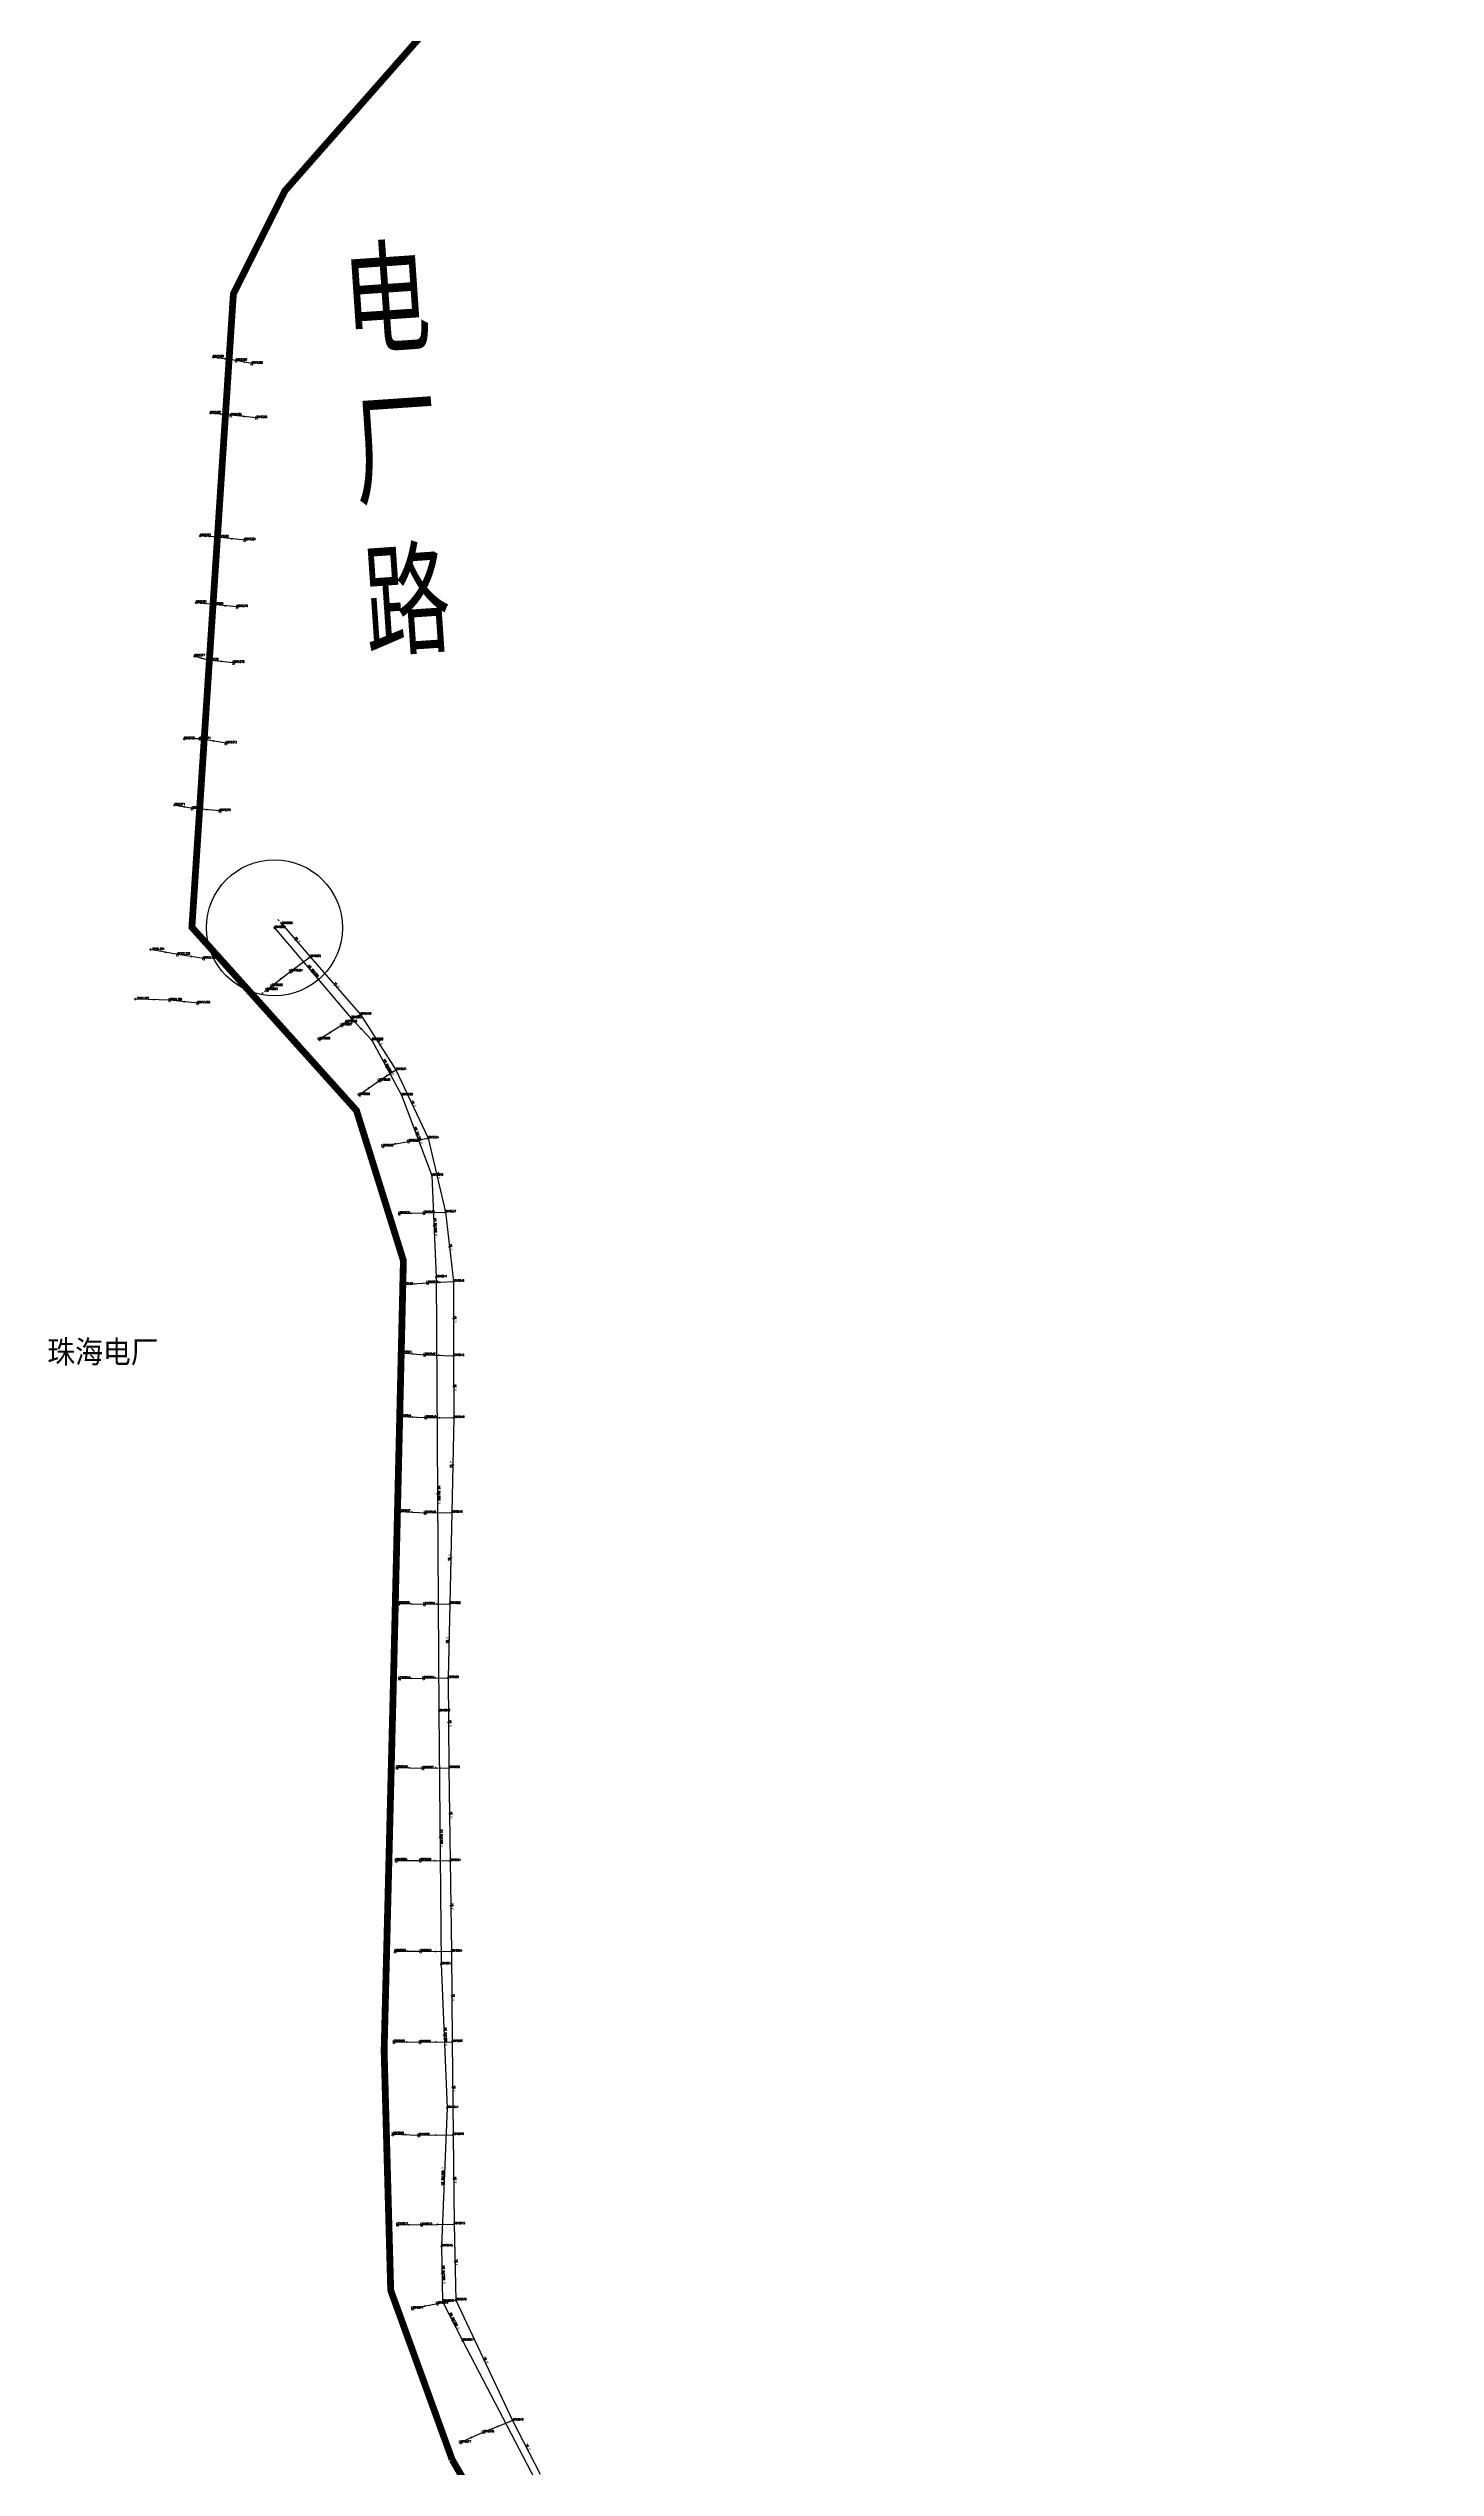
# Model space of a CAD drawing. Extents: x 78813 to 99477, y 2421021 to 2448125.
# Drawn here: x 82694 to 83306, y 2430237 to 2431304 of the extents above; entities that cross this region are included whole.
import ezdxf
from ezdxf.enums import TextEntityAlignment as Align

# ---------------------------------------------------------------- set-up
doc = ezdxf.new("R2010")
doc.units = 0
doc.set_wipeout_variables(frame=1)
doc.layers.get('0').update_dxf_attribs({"linetype": 'CONTINUOUS'})
for name, color, linetype in [('DX_WS', 16, 'CONTINUOUS'), ('DX_YS', 42, 'CONTINUOUS'), ('道路', 5, 'CONTINUOUS')]:
    doc.layers.add(name, color=color, linetype=linetype)
for name, color, linetype, true_color in [('WSLINE', 7, 'CONTINUOUS', 0x7f0000), ('WS断线', 7, 'CONTINUOUS', 0xcc9900), ('YSANNEXE', 7, 'CONTINUOUS', 0xcc9900), ('YSLINE', 7, 'CONTINUOUS', 0xcc9900)]:
    doc.layers.add(name, color=color, linetype=linetype, true_color=true_color)
doc.layers.add('道路名称', color=7, linetype='CONTINUOUS', lineweight=0)
doc.styles.add('CcNameZT', font='txt.SHX', dxfattribs={"width": 0.8, "bigfont": 'HZTXT.SHX'})
doc.styles.get("Standard").update_dxf_attribs({"font": 'txt.shx', "bigfont": 'hztxt.shx'})
doc.styles.add('宋体0.7', font='', dxfattribs={"width": 0.7})
doc.styles.add('黑体', font='')
doc.styles.get('宋体0.7').set_extended_font_data('SimSun')
doc.styles.get('黑体').set_extended_font_data('SimHei')

# ---------------------------------------------------------------- blocks, each defined once
blk = doc.blocks.new('PS管线点')
blk.add_wipeout([(0.5, 0), (0.5, 0), (0.5, 0.1), (0.5, 0.1), (0.5, 0.1), (0.5, 0.2), (0.5, 0.2), (0.4, 0.2), (0.4, 0.3), (0.4, 0.3), (0.4, 0.3), (0.4, 0.3), (0.3, 0.4), (0.3, 0.4), (0.3, 0.4), (0.2, 0.4), (0.2, 0.4), (0.2, 0.5), (0.2, 0.5), (0.1, 0.5), (0.1, 0.5), (0.1, 0.5), (0, 0.5), (0, 0.5), (-0.1, 0.5), (-0.1, 0.5), (-0.1, 0.5), (-0.2, 0.5), (-0.2, 0.5), (-0.2, 0.4), (-0.3, 0.4), (-0.3, 0.4), (-0.3, 0.4), (-0.3, 0.4), (-0.4, 0.3), (-0.4, 0.3), (-0.4, 0.3), (-0.4, 0.3), (-0.4, 0.2), (-0.5, 0.2), (-0.5, 0.2), (-0.5, 0.1), (-0.5, 0.1), (-0.5, 0.1), (-0.5, 0), (-0.5, 0), (-0.5, 0), (-0.5, -0.1), (-0.5, -0.1), (-0.5, -0.1), (-0.5, -0.2), (-0.5, -0.2), (-0.4, -0.2), (-0.4, -0.3), (-0.4, -0.3), (-0.4, -0.3), (-0.4, -0.3), (-0.3, -0.4), (-0.3, -0.4), (-0.3, -0.4), (-0.3, -0.4), (-0.2, -0.4), (-0.2, -0.5), (-0.2, -0.5), (-0.1, -0.5), (-0.1, -0.5), (-0.1, -0.5), (0, -0.5), (0, -0.5), (0.1, -0.5), (0.1, -0.5), (0.1, -0.5), (0.2, -0.5), (0.2, -0.5), (0.2, -0.4), (0.2, -0.4), (0.3, -0.4), (0.3, -0.4), (0.3, -0.4), (0.4, -0.3), (0.4, -0.3), (0.4, -0.3), (0.4, -0.3), (0.4, -0.2), (0.5, -0.2), (0.5, -0.2), (0.5, -0.1), (0.5, -0.1), (0.5, -0.1)])
blk.add_lwpolyline([(0.5, 0), (0.5, 0), (0.5, 0.1), (0.5, 0.1), (0.5, 0.1), (0.5, 0.2), (0.5, 0.2), (0.4, 0.2), (0.4, 0.3), (0.4, 0.3), (0.4, 0.3), (0.4, 0.3), (0.3, 0.4), (0.3, 0.4), (0.3, 0.4), (0.2, 0.4), (0.2, 0.4), (0.2, 0.5), (0.2, 0.5), (0.1, 0.5), (0.1, 0.5), (0.1, 0.5), (0, 0.5), (0, 0.5), (-0.1, 0.5), (-0.1, 0.5), (-0.1, 0.5), (-0.2, 0.5), (-0.2, 0.5), (-0.2, 0.4), (-0.3, 0.4), (-0.3, 0.4), (-0.3, 0.4), (-0.3, 0.4), (-0.4, 0.3), (-0.4, 0.3), (-0.4, 0.3), (-0.4, 0.3), (-0.4, 0.2), (-0.5, 0.2), (-0.5, 0.2), (-0.5, 0.1), (-0.5, 0.1), (-0.5, 0.1), (-0.5, 0), (-0.5, 0), (-0.5, 0), (-0.5, -0.1), (-0.5, -0.1), (-0.5, -0.1), (-0.5, -0.2), (-0.5, -0.2), (-0.4, -0.2), (-0.4, -0.3), (-0.4, -0.3), (-0.4, -0.3), (-0.4, -0.3), (-0.3, -0.4), (-0.3, -0.4), (-0.3, -0.4), (-0.3, -0.4), (-0.2, -0.4), (-0.2, -0.5), (-0.2, -0.5), (-0.1, -0.5), (-0.1, -0.5), (-0.1, -0.5), (0, -0.5), (0, -0.5), (0.1, -0.5), (0.1, -0.5), (0.1, -0.5), (0.2, -0.5), (0.2, -0.5), (0.2, -0.4), (0.2, -0.4), (0.3, -0.4), (0.3, -0.4), (0.3, -0.4), (0.4, -0.3), (0.4, -0.3), (0.4, -0.3), (0.4, -0.3), (0.4, -0.2), (0.5, -0.2), (0.5, -0.2), (0.5, -0.1), (0.5, -0.1), (0.5, -0.1), (0.5, 0)], close=True)
blk = doc.blocks.new('LX')
for p, q in [((-0.866, 0.5), (0, 0)), ((0, 0), (-0.866, -0.5))]:
    blk.add_line(p, q)
blk = doc.blocks.new('PS出水口')
for points in [[(0, 0), (2, 0)], [(1.1, -0.9), (2, 0), (1.1, 0.9)]]:
    blk.add_lwpolyline(points)
blk = doc.blocks.new('PS雨篦')
blk.add_lwpolyline([(-1.5, 0.5), (0, 0.5), (1.5, 0.5), (1.5, -0.5), (0, -0.5), (-1.5, -0.5)], close=True)
blk.add_wipeout([(-1.5, 0.5), (0, 0.5), (1.5, 0.5), (1.5, -0.5), (0, -0.5), (-1.5, -0.5)])
for p, q in [((-0.5, -0.5), (-0.5, 0.5)), ((0.5, -0.5), (0.5, 0.5))]:
    blk.add_line(p, q)
blk = doc.blocks.new('PS非普查')
blk.add_lwpolyline([(3.7, 0), (5.3, 0)])
blk.add_wipeout([(0.5, 0), (0.5, 0), (0.5, 0.1), (0.5, 0.1), (0.5, 0.1), (0.5, 0.2), (0.5, 0.2), (0.4, 0.2), (0.4, 0.3), (0.4, 0.3), (0.4, 0.3), (0.4, 0.3), (0.3, 0.4), (0.3, 0.4), (0.3, 0.4), (0.2, 0.4), (0.2, 0.4), (0.2, 0.5), (0.2, 0.5), (0.1, 0.5), (0.1, 0.5), (0.1, 0.5), (0, 0.5), (0, 0.5), (-0.1, 0.5), (-0.1, 0.5), (-0.1, 0.5), (-0.2, 0.5), (-0.2, 0.5), (-0.2, 0.4), (-0.3, 0.4), (-0.3, 0.4), (-0.3, 0.4), (-0.3, 0.4), (-0.4, 0.3), (-0.4, 0.3), (-0.4, 0.3), (-0.4, 0.3), (-0.4, 0.2), (-0.5, 0.2), (-0.5, 0.2), (-0.5, 0.1), (-0.5, 0.1), (-0.5, 0.1), (-0.5, 0), (-0.5, 0), (-0.5, 0), (-0.5, -0.1), (-0.5, -0.1), (-0.5, -0.1), (-0.5, -0.2), (-0.5, -0.2), (-0.4, -0.2), (-0.4, -0.3), (-0.4, -0.3), (-0.4, -0.3), (-0.4, -0.3), (-0.3, -0.4), (-0.3, -0.4), (-0.3, -0.4), (-0.3, -0.4), (-0.2, -0.4), (-0.2, -0.5), (-0.2, -0.5), (-0.1, -0.5), (-0.1, -0.5), (-0.1, -0.5), (0, -0.5), (0, -0.5), (0.1, -0.5), (0.1, -0.5), (0.1, -0.5), (0.2, -0.5), (0.2, -0.5), (0.2, -0.4), (0.2, -0.4), (0.3, -0.4), (0.3, -0.4), (0.3, -0.4), (0.4, -0.3), (0.4, -0.3), (0.4, -0.3), (0.4, -0.3), (0.4, -0.2), (0.5, -0.2), (0.5, -0.2), (0.5, -0.1), (0.5, -0.1), (0.5, -0.1)])
blk.add_line((0.5, 0), (2.1, 0))
blk.add_lwpolyline([(0.5, 0), (0.5, 0), (0.5, 0.1), (0.5, 0.1), (0.5, 0.1), (0.5, 0.2), (0.5, 0.2), (0.4, 0.2), (0.4, 0.3), (0.4, 0.3), (0.4, 0.3), (0.4, 0.3), (0.3, 0.4), (0.3, 0.4), (0.3, 0.4), (0.2, 0.4), (0.2, 0.4), (0.2, 0.5), (0.2, 0.5), (0.1, 0.5), (0.1, 0.5), (0.1, 0.5), (0, 0.5), (0, 0.5), (-0.1, 0.5), (-0.1, 0.5), (-0.1, 0.5), (-0.2, 0.5), (-0.2, 0.5), (-0.2, 0.4), (-0.3, 0.4), (-0.3, 0.4), (-0.3, 0.4), (-0.3, 0.4), (-0.4, 0.3), (-0.4, 0.3), (-0.4, 0.3), (-0.4, 0.3), (-0.4, 0.2), (-0.5, 0.2), (-0.5, 0.2), (-0.5, 0.1), (-0.5, 0.1), (-0.5, 0.1), (-0.5, 0), (-0.5, 0), (-0.5, 0), (-0.5, -0.1), (-0.5, -0.1), (-0.5, -0.1), (-0.5, -0.2), (-0.5, -0.2), (-0.4, -0.2), (-0.4, -0.3), (-0.4, -0.3), (-0.4, -0.3), (-0.4, -0.3), (-0.3, -0.4), (-0.3, -0.4), (-0.3, -0.4), (-0.3, -0.4), (-0.2, -0.4), (-0.2, -0.5), (-0.2, -0.5), (-0.1, -0.5), (-0.1, -0.5), (-0.1, -0.5), (0, -0.5), (0, -0.5), (0.1, -0.5), (0.1, -0.5), (0.1, -0.5), (0.2, -0.5), (0.2, -0.5), (0.2, -0.4), (0.2, -0.4), (0.3, -0.4), (0.3, -0.4), (0.3, -0.4), (0.4, -0.3), (0.4, -0.3), (0.4, -0.3), (0.4, -0.3), (0.4, -0.2), (0.5, -0.2), (0.5, -0.2), (0.5, -0.1), (0.5, -0.1), (0.5, -0.1), (0.5, 0)], close=True)
blk = doc.blocks.new('PS雨水井')
blk.add_lwpolyline([(1, 0), (1, 0.1), (1, 0.1), (1, 0.2), (1, 0.3), (0.9, 0.3), (0.9, 0.4), (0.9, 0.5), (0.8, 0.5), (0.8, 0.6), (0.8, 0.6), (0.7, 0.7), (0.7, 0.7), (0.6, 0.8), (0.6, 0.8), (0.5, 0.9), (0.4, 0.9), (0.4, 0.9), (0.3, 1), (0.2, 1), (0.2, 1), (0.1, 1), (0, 1), (0, 1), (-0.1, 1), (-0.2, 1), (-0.2, 1), (-0.3, 1), (-0.4, 0.9), (-0.4, 0.9), (-0.5, 0.9), (-0.6, 0.8), (-0.6, 0.8), (-0.7, 0.7), (-0.7, 0.7), (-0.8, 0.6), (-0.8, 0.6), (-0.8, 0.5), (-0.9, 0.5), (-0.9, 0.4), (-0.9, 0.3), (-1, 0.3), (-1, 0.2), (-1, 0.1), (-1, 0.1), (-1, 0), (-1, -0.1), (-1, -0.1), (-1, -0.2), (-1, -0.3), (-0.9, -0.3), (-0.9, -0.4), (-0.9, -0.5), (-0.8, -0.5), (-0.8, -0.6), (-0.8, -0.6), (-0.7, -0.7), (-0.7, -0.7), (-0.6, -0.8), (-0.6, -0.8), (-0.5, -0.9), (-0.4, -0.9), (-0.4, -0.9), (-0.3, -1), (-0.2, -1), (-0.2, -1), (-0.1, -1), (0, -1), (0, -1), (0.1, -1), (0.2, -1), (0.2, -1), (0.3, -1), (0.4, -0.9), (0.4, -0.9), (0.5, -0.9), (0.6, -0.8), (0.6, -0.8), (0.7, -0.7), (0.7, -0.7), (0.8, -0.6), (0.8, -0.6), (0.8, -0.5), (0.9, -0.5), (0.9, -0.4), (0.9, -0.3), (1, -0.3), (1, -0.2), (1, -0.1), (1, 0)], close=True)
blk.add_wipeout([(1, 0), (1, 0.1), (1, 0.1), (1, 0.2), (1, 0.3), (0.9, 0.3), (0.9, 0.4), (0.9, 0.5), (0.8, 0.5), (0.8, 0.6), (0.8, 0.6), (0.7, 0.7), (0.7, 0.7), (0.6, 0.8), (0.6, 0.8), (0.5, 0.9), (0.4, 0.9), (0.4, 0.9), (0.3, 1), (0.2, 1), (0.2, 1), (0.1, 1), (0, 1), (0, 1), (-0.1, 1), (-0.2, 1), (-0.2, 1), (-0.3, 1), (-0.4, 0.9), (-0.4, 0.9), (-0.5, 0.9), (-0.6, 0.8), (-0.6, 0.8), (-0.7, 0.7), (-0.7, 0.7), (-0.8, 0.6), (-0.8, 0.6), (-0.8, 0.5), (-0.9, 0.5), (-0.9, 0.4), (-0.9, 0.3), (-1, 0.3), (-1, 0.2), (-1, 0.1), (-1, 0.1), (-1, 0), (-1, -0.1), (-1, -0.1), (-1, -0.2), (-1, -0.3), (-0.9, -0.3), (-0.9, -0.4), (-0.9, -0.5), (-0.8, -0.5), (-0.8, -0.6), (-0.8, -0.6), (-0.7, -0.7), (-0.7, -0.7), (-0.6, -0.8), (-0.6, -0.8), (-0.5, -0.9), (-0.4, -0.9), (-0.4, -0.9), (-0.3, -1), (-0.2, -1), (-0.2, -1), (-0.1, -1), (0, -1), (0, -1), (0.1, -1), (0.2, -1), (0.2, -1), (0.3, -1), (0.4, -0.9), (0.4, -0.9), (0.5, -0.9), (0.6, -0.8), (0.6, -0.8), (0.7, -0.7), (0.7, -0.7), (0.8, -0.6), (0.8, -0.6), (0.8, -0.5), (0.9, -0.5), (0.9, -0.4), (0.9, -0.3), (1, -0.3), (1, -0.2), (1, -0.1)])
for p, q in [((-1, 0), (0, 0)), ((-0.9, 0.5), (0, 0.5)), ((0, 1), (0, 0)), ((0, 0.5), (0.9, 0.5)), ((0, 0), (0, -1)), ((0, 0), (1, 0)), ((-0.9, -0.5), (0, -0.5)), ((0, -0.5), (0.9, -0.5))]:
    blk.add_line(p, q)
blk = doc.blocks.new('PS预留口')
blk.add_lwpolyline([(4.2, 0), (5.8, 0)])
blk.add_wipeout([(1, 0), (1, 0.1), (1, 0.1), (1, 0.2), (1, 0.3), (0.9, 0.3), (0.9, 0.4), (0.9, 0.5), (0.8, 0.5), (0.8, 0.6), (0.8, 0.6), (0.7, 0.7), (0.7, 0.7), (0.6, 0.8), (0.6, 0.8), (0.5, 0.9), (0.4, 0.9), (0.4, 0.9), (0.3, 1), (0.2, 1), (0.2, 1), (0.1, 1), (0, 1), (0, 1), (-0.1, 1), (-0.2, 1), (-0.2, 1), (-0.3, 1), (-0.4, 0.9), (-0.4, 0.9), (-0.5, 0.9), (-0.6, 0.8), (-0.6, 0.8), (-0.7, 0.7), (-0.7, 0.7), (-0.8, 0.6), (-0.8, 0.6), (-0.8, 0.5), (-0.9, 0.5), (-0.9, 0.4), (-0.9, 0.3), (-1, 0.3), (-1, 0.2), (-1, 0.1), (-1, 0.1), (-1, 0), (-1, -0.1), (-1, -0.1), (-1, -0.2), (-1, -0.3), (-0.9, -0.3), (-0.9, -0.4), (-0.9, -0.5), (-0.8, -0.5), (-0.8, -0.6), (-0.8, -0.6), (-0.7, -0.7), (-0.7, -0.7), (-0.6, -0.8), (-0.6, -0.8), (-0.5, -0.9), (-0.4, -0.9), (-0.4, -0.9), (-0.3, -1), (-0.2, -1), (-0.2, -1), (-0.1, -1), (0, -1), (0, -1), (0.1, -1), (0.2, -1), (0.2, -1), (0.3, -1), (0.4, -0.9), (0.4, -0.9), (0.5, -0.9), (0.6, -0.8), (0.6, -0.8), (0.7, -0.7), (0.7, -0.7), (0.8, -0.6), (0.8, -0.6), (0.8, -0.5), (0.9, -0.5), (0.9, -0.4), (0.9, -0.3), (1, -0.3), (1, -0.2), (1, -0.1)])
blk.add_line((1, 0), (2.6, 0))
blk.add_lwpolyline([(1, 0), (1, 0.1), (1, 0.1), (1, 0.2), (1, 0.3), (0.9, 0.3), (0.9, 0.4), (0.9, 0.5), (0.8, 0.5), (0.8, 0.6), (0.8, 0.6), (0.7, 0.7), (0.7, 0.7), (0.6, 0.8), (0.6, 0.8), (0.5, 0.9), (0.4, 0.9), (0.4, 0.9), (0.3, 1), (0.2, 1), (0.2, 1), (0.1, 1), (0, 1), (0, 1), (-0.1, 1), (-0.2, 1), (-0.2, 1), (-0.3, 1), (-0.4, 0.9), (-0.4, 0.9), (-0.5, 0.9), (-0.6, 0.8), (-0.6, 0.8), (-0.7, 0.7), (-0.7, 0.7), (-0.8, 0.6), (-0.8, 0.6), (-0.8, 0.5), (-0.9, 0.5), (-0.9, 0.4), (-0.9, 0.3), (-1, 0.3), (-1, 0.2), (-1, 0.1), (-1, 0.1), (-1, 0), (-1, -0.1), (-1, -0.1), (-1, -0.2), (-1, -0.3), (-0.9, -0.3), (-0.9, -0.4), (-0.9, -0.5), (-0.8, -0.5), (-0.8, -0.6), (-0.8, -0.6), (-0.7, -0.7), (-0.7, -0.7), (-0.6, -0.8), (-0.6, -0.8), (-0.5, -0.9), (-0.4, -0.9), (-0.4, -0.9), (-0.3, -1), (-0.2, -1), (-0.2, -1), (-0.1, -1), (0, -1), (0, -1), (0.1, -1), (0.2, -1), (0.2, -1), (0.3, -1), (0.4, -0.9), (0.4, -0.9), (0.5, -0.9), (0.6, -0.8), (0.6, -0.8), (0.7, -0.7), (0.7, -0.7), (0.8, -0.6), (0.8, -0.6), (0.8, -0.5), (0.9, -0.5), (0.9, -0.4), (0.9, -0.3), (1, -0.3), (1, -0.2), (1, -0.1), (1, 0)], close=True)
for points in [[(0, 1), (0, 2)], [(0, -2), (0, -1)]]:
    blk.add_lwpolyline(points)

msp = doc.modelspace()

# ---------------------------------------------------------------- linework, layer by layer
at = {"layer": 'WSLINE'}
for p, q in [((82794, 2430916.4), (82827.9, 2430876.6)), ((82827.9, 2430876.6), (82837, 2430866.9)), ((82837, 2430866.9), (82850.1, 2430842.6)), ((82850.1, 2430842.6), (82863.5, 2430807.1)), ((82863.5, 2430807.1), (82865.3, 2430762.3)), ((82865.3, 2430762.3), (82866.6, 2430570.9)), ((82866.6, 2430570.9), (82867.5, 2430459.3)), ((82867.5, 2430459.3), (82870.2, 2430396)), ((82870.2, 2430396), (82867.7, 2430334.9)), ((82867.7, 2430334.9), (82868.2, 2430310.5)), ((82868.2, 2430310.5), (82877, 2430293.3)), ((82877, 2430293.3), (82952.2, 2430149.5))]:
    msp.add_line(p, q, dxfattribs=at)
at = {"layer": 'YSLINE'}
for p, q in [((82777.2, 2431166.6), (82766.9, 2431168.1)), ((82784.1, 2431165.2), (82777.2, 2431166.6)), ((82774.8, 2431142.4), (82765.7, 2431143.4)), ((82786.1, 2431141.3), (82774.8, 2431142.4)), ((82769.1, 2431088.7), (82761.2, 2431089.2)), ((82781, 2431087.4), (82769.1, 2431088.7)), ((82766.7, 2431059), (82759.4, 2431059.8)), ((82777.6, 2431057.9), (82766.7, 2431059)), ((82764.6, 2431034.4), (82758.7, 2431036.2)), ((82776, 2431033.3), (82764.6, 2431034.4)), ((82761.2, 2430999.7), (82754.2, 2430999.7)), ((82772.7, 2430997.8), (82761.2, 2430999.7)), ((82757.8, 2430969), (82749.9, 2430970.5)), ((82770, 2430967.9), (82757.8, 2430969)), ((82751.4, 2430904.6), (82740, 2430906.7)), ((82762.8, 2430902.9), (82751.4, 2430904.6)), ((82792.9, 2430890.8), (82801.2, 2430897.2)), ((82801.2, 2430897.2), (82809.7, 2430903.6)), ((82747.8, 2430884.5), (82733.3, 2430884.9)), ((82760.2, 2430883.2), (82747.8, 2430884.5)), ((82790.7, 2430889), (82792.9, 2430890.8)), ((82840.3, 2430849), (82847.5, 2430853.8)), ((82831.4, 2430842.7), (82840.3, 2430849)), ((82841.8, 2430820.1), (82853.1, 2430822.2)), ((82853.1, 2430822.2), (82861.8, 2430823.6)), ((82849.1, 2430790.4), (82860, 2430790.7)), ((82860, 2430790.7), (82869.4, 2430790.9)), ((82873, 2430760.4), (82873, 2430727.6)), ((82849.9, 2430728.9), (82860.3, 2430728.1)), ((82860.3, 2430728.1), (82873, 2430727.6)), ((82873, 2430727.6), (82873.1, 2430700.3)), ((82849.6, 2430700.8), (82860.7, 2430700.4)), ((82860.7, 2430700.4), (82873.1, 2430700.3)), ((82873.1, 2430700.3), (82872.3, 2430658.5)), ((82849.3, 2430659), (82860.5, 2430658.4)), ((82860.5, 2430658.4), (82872.3, 2430658.5)), ((82872.3, 2430658.5), (82871.4, 2430618.3)), ((82848.8, 2430618.4), (82860.2, 2430618.1)), ((82860.2, 2430618.1), (82871.4, 2430618.3)), ((82871.4, 2430618.3), (82870.6, 2430585.6)), ((82849.2, 2430585.3), (82859.8, 2430585.5)), ((82859.8, 2430585.5), (82870.6, 2430585.6)), ((82848.1, 2430546), (82859.5, 2430545.8)), ((82859.5, 2430545.8), (82871, 2430545.9)), ((82871, 2430545.9), (82871.5, 2430504.9)), ((82847.7, 2430505.1), (82858.4, 2430505.1)), ((82858.4, 2430505.1), (82871.5, 2430504.9)), ((82871.5, 2430504.9), (82872.1, 2430464.9)), ((82847.3, 2430465.1), (82858.5, 2430465)), ((82858.5, 2430465), (82872.1, 2430464.9)), ((82846.8, 2430425.1), (82858.2, 2430424.9)), ((82858.2, 2430424.9), (82872.4, 2430425.1)), ((82846.3, 2430384.4), (82857.7, 2430383.9)), ((82857.7, 2430383.9), (82872.8, 2430384.1)), ((82872.8, 2430384.1), (82873.3, 2430344.7)), ((82848.3, 2430344.5), (82858.9, 2430344.4)), ((82858.9, 2430344.4), (82873.3, 2430344.7)), ((82886.1, 2430252.9), (82899.1, 2430258.1)), ((82899.1, 2430258.1), (82911.2, 2430234.4)), ((82876, 2430248.4), (82886.1, 2430252.9))]:
    msp.add_line(p, q, dxfattribs=at)

# ---------------------------------------------------------------- block references
at = {"layer": 'DX_WS', "yscale": 0.5, "zscale": 0.5}
for p, xscale, rotation in [((82811, 2430896.5), 0.5000000000258765, 310.5431249586227), ((82843.5, 2430854.7), 0.4999999999448981, 298.511011266131), ((82856.8, 2430824.8), 0.5000000001574741, 290.4896021253543), ((82864.4, 2430784.7), 0.5000000000256736, 272.1549526865223), ((82865.9, 2430666.6), 0.4999999997689699, 270.436079302113), ((82867.1, 2430515.1), 0.4999999997689699, 270.436079302113), ((82868.8, 2430427.7), 0.5000000000207138, 272.7279104819689), ((82868.9, 2430365.5), 0.4999999999971361, 267.5712903263542), ((82868, 2430322.7), 0.5000000000663659, 271.0090370968863), ((82872.6, 2430301.9), 0.4999999997896377, 296.7921378890584)]:
    msp.add_blockref('LX', p, dxfattribs=dict(at, xscale=xscale, rotation=rotation))
at = {"layer": 'DX_YS', "yscale": 0.5, "zscale": 0.5}
for p, xscale, rotation in [((82740, 2430906.7, 4), 0.5000000000031428, 169.9063515842613), ((82733.3, 2430884.9, 2.6), 0.4999999999930861, 178.437091986521)]:
    msp.add_blockref('PS出水口', p, dxfattribs=dict(at, xscale=xscale, rotation=rotation))
at = {"layer": 'YSANNEXE', "yscale": 0.5, "zscale": 0.5}
for p, xscale, rotation in [((82803.5, 2430910.8), 0.5000000000258765, 310.5431249586227), ((82740.6, 2430884.7), 0.5000000000092051, 178.1898742757131), ((82754, 2430883.8), 0.5000000000119915, 174.179169699206), ((82820.8, 2430890.9), 0.4999999999667166, 311.1160827600074), ((82871.2, 2430775.6), 0.5000000000961413, 276.7386150468972), ((82873, 2430744), 0.5000000000199599, 269.8631215064646), ((82866.7, 2430727.9), 0.5000000000114406, 357.5256641493813), ((82873.1, 2430713.9), 0.5000000000199599, 269.8631215064646), ((82866.9, 2430700.3), 0.5000000000017718, 359.2445375236639), ((82872.7, 2430679.4), 0.5000000000609428, 268.7172059164367), ((82871.8, 2430638.4), 0.5000000000609428, 268.7172059164367), ((82871, 2430602), 0.5000000000609428, 268.7172059164367), ((82871.3, 2430525.4), 0.4999999997689699, 270.436079302113), ((82864.9, 2430505), 0.5000000000017718, 359.2445375236639), ((82871.8, 2430484.9), 0.5000000000663659, 271.0090370968863), ((82872.3, 2430445), 0.4999999997689699, 270.436079302113), ((82865.3, 2430425), 0.4999999999928849, 0.5729577799877863), ((82872.6, 2430404.6), 0.4999999997689699, 270.436079302113), ((82865.3, 2430384), 0.4999999999928849, 0.5729577799877863), ((82873.1, 2430364.4), 0.5000000000663659, 271.0090370968863), ((82866.1, 2430344.6), 0.4999999999936572, 1.718873380117431), ((82873.7, 2430327.9), 0.5000000000663659, 271.0090370968863), ((82886.5, 2430284.6), 0.4999999999720718, 295.6462222886681), ((82892.6, 2430255.5), 0.4999999999329439, 21.77239619583609), ((82905.2, 2430246.3), 0.4999999997896377, 296.7921378890584)]:
    msp.add_blockref('LX', p, dxfattribs=dict(at, xscale=xscale, rotation=rotation))

# ---------------------------------------------------------------- texts
at = {"color": 1, "ltscale": 100, "style": '黑体', "width": 0.9}
msp.add_text('珠海电厂', height=10, dxfattribs=at).set_placement((82693.8, 2430729.4), align=Align.MIDDLE_LEFT)
at = {"layer": 'DX_WS', "style": 'CcNameZT', "width": 0.8}
for rotation, p in [(310.3761, (82811.2, 2430896.7, 4.4)), (298.291, (82843.8, 2430854.8, 4.8)), (290.7246, (82857, 2430824.9, 5.1)), (272.2291, (82864.6, 2430784.7, 6.3)), (270.4161, (82866.2, 2430666.6, 6.3)), (270.421, (82867.3, 2430515.1, 6.3)), (272.4533, (82869.1, 2430427.7, 6.3)), (87.6862, (82868.7, 2430365.5, 8)), (271.2854, (82868.2, 2430322.7, 8))]:
    msp.add_text(' WS DN1200 砼', height=0.9, rotation=rotation, dxfattribs=at).set_placement(p, align=Align.CENTER)
at = {"layer": 'DX_YS', "width": 0.8}
for s, p in [('30YS1304', (82740, 2430906.7, 4)), ('30YS1307', (82733.3, 2430884.9, 2.6))]:
    msp.add_text(s, height=0.9, dxfattribs=at).set_placement(p)
at = {"layer": 'DX_YS', "style": 'CcNameZT', "width": 0.8}
for rotation, p in [(310.4235, (82803.7, 2430911, 2.5)), (311.2425, (82821, 2430891, 2.2)), (276.6947, (82871.4, 2430775.7, 5.3)), (270.0939, (82873.3, 2430744, 4.8)), (270.0826, (82873.3, 2430713.9, 7.9)), (88.8687, (82872.4, 2430679.4, 8.6)), (88.7141, (82871.6, 2430638.4, 9.2)), (88.7375, (82870.7, 2430602, 9)), (270.5952, (82871.5, 2430525.4, 9)), (270.9062, (82872, 2430484.9, 9.3)), (270.4971, (82872.5, 2430445, 9.2)), (270.5017, (82872.9, 2430404.6, 9.1)), (270.7409, (82873.3, 2430364.4, 9.1)), (271.1642, (82873.9, 2430327.9, 9.2)), (295.3674, (82886.8, 2430284.7, 8.8)), (297.0077, (82905.4, 2430246.4, 8.9))]:
    msp.add_text(' YS 砼', height=0.9, rotation=rotation, dxfattribs=at).set_placement(p, align=Align.CENTER)
at = {"layer": '道路名称', "insert": (82822.9, 2431212.9), "char_height": 40, "width": 56.614, "attachment_point": 1, "rotation": 3.9075, "style": '宋体0.7'}
msp.add_mtext('{\\C7;电厂路}', dxfattribs=at)

# ---------------------------------------------------------------- next in the draw order: block references
at = {"layer": 'DX_WS', "xscale": 0.5, "yscale": 0.5, "zscale": 0.5}
for p in [(82794, 2430916.4, 4.4), (82827.9, 2430876.6, 4.7), (82837, 2430866.9, 4.8), (82850.1, 2430842.6, 5.1), (82863.5, 2430807.1, 6.3), (82865.3, 2430762.3, 6.3), (82866.6, 2430570.9, 6.3), (82867.5, 2430459.3, 6.3), (82870.2, 2430396, 8), (82867.7, 2430334.9, 8), (82868.2, 2430310.5, 9.1), (82877, 2430293.3, 8.1)]:
    msp.add_blockref('PS管线点', p, dxfattribs=at)
at = {"layer": 'DX_YS'}
for name, p, xscale, yscale, zscale, rotation in [('PS非普查', (82766.9, 2431168.1, 3.7), 0.5000000000308935, 0.5, 0.5, 351.508853649666), ('PS雨篦', (82777.2, 2431166.6, 3.6), 0.4999999999720272, 0.5, 0.5, 81.50885367226296), ('PS雨篦', (82784.1, 2431165.2, 3.7), 0.4999999999390271, 0.5, 0.5, 78.51134007222491), ('PS非普查', (82765.7, 2431143.4, 3.6), 0.500000000008117, 0.5, 0.5, 353.9099824967072), ('PS雨篦', (82774.8, 2431142.4, 3.4), 0.5000000000065731, 0.5, 0.5, 83.90998249836531), ('PS雨篦', (82786.1, 2431141.3, 3.7), 0.4999999999127046, 0.5, 0.5, 84.08292195944776), ('PS非普查', (82761.2, 2431089.2, 3.9), 0.4999999999960907, 0.5, 0.5, 356.2117759066671), ('PS雨篦', (82781, 2431087.4, 4.3), 0.4999999999083787, 0.5, 0.5, 83.643381255081), ('PS非普查', (82759.4, 2431059.8, 3.4), 0.4999999999891815, 0.5, 0.5, 353.4429648823491), ('PS雨篦', (82777.6, 2431057.9, 4.3), 0.5000000002120946, 0.5, 0.5, 84.34145606801262), ('PS非普查', (82758.7, 2431036.2, 3.5), 0.5000000000361927, 0.5, 0.5, 343.7785186029009), ('PS雨篦', (82776, 2431033.3, 4.4), 0.5000000001869959, 0.5, 0.5, 84.5451787641331), ('PS非普查', (82754.2, 2430999.7, 4.5), 0.5000000000008032, 0.5000000000008032, 0.5000000000008032, 359.9418991459504), ('PS雨篦', (82772.7, 2430997.8, 4.8), 0.4999999999457224, 0.5, 0.5, 80.95787955775378), ('PS非普查', (82749.9, 2430970.5, 3.6), 0.5000000000108046, 0.5, 0.5, 349.4726455276139), ('PS雨篦', (82770, 2430967.9, 5.1), 0.499999999867095, 0.5, 0.5, 84.69154809560885), ('PS雨篦', (82751.4, 2430904.6, 4.6), 0.5000000001101054, 0.5, 0.5, 79.9063515915245), ('PS雨篦', (82762.8, 2430902.9, 4.7), 0.4999999999503122, 0.5, 0.5, 81.66932326011079), ('PS雨篦', (82801.2, 2430897.2, 4.9), 0.5000000001740034, 0.5, 0.5, 306.5517635061972), ('PS雨篦', (82747.8, 2430884.5, 2.7), 0.4999999999639931, 0.5, 0.5, 88.43709198643008), ('PS雨篦', (82760.2, 2430883.2, 2.9), 0.5000000001597102, 0.5, 0.5, 84.03106321168242), ('PS预留口', (82790.7, 2430889, 5.4), 0.5000000000197039, 0.5, 0.5, 217.8946772378246), ('PS雨篦', (82831.4, 2430842.7, 5.2), 0.4999999999040412, 0.5, 0.5, 305.5474763452915), ('PS雨篦', (82841.8, 2430820.1, 5.6), 0.5000000000944399, 0.5, 0.5, 280.6755941353856), ('PS雨篦', (82849.1, 2430790.4, 6.2), 0.5000000001422131, 0.5, 0.5, 271.217089873125), ('PS雨篦', (82849.9, 2430728.9, 8.4), 0.4999999999733953, 0.5, 0.5, 265.4685091394848), ('PS雨篦', (82860.3, 2430728.1, 8.5), 0.4999999998420889, 0.5, 0.5, 267.5682528986617), ('PS雨篦', (82849.6, 2430700.8, 9.4), 0.4999999997828934, 0.5, 0.5, 267.7496976031175), ('PS雨篦', (82860.7, 2430700.4, 9.2), 0.499999999940108, 0.5, 0.5, 269.3502876281367), ('PS雨篦', (82849.3, 2430659, 10.1), 0.4999999998027643, 0.5, 0.5, 266.9979230887755), ('PS雨篦', (82860.5, 2430658.4, 9.9), 0.499999999878197, 0.5, 0.5, 270.4382559562343), ('PS雨篦', (82848.8, 2430618.4, 10), 0.500000000027493, 0.5, 0.5, 268.5734659983894), ('PS雨篦', (82860.2, 2430618.1, 9.8), 0.4999999999745813, 0.5, 0.5, 270.9080799134911), ('PS雨篦', (82849.2, 2430585.3, 9.6), 0.5000000002086757, 0.5, 0.5, 271.3895354735745), ('PS雨篦', (82859.8, 2430585.5, 8.2), 0.5000000001440982, 0.5, 0.5, 270.5782517203772), ('PS雨篦', (82848.1, 2430546, 10.1), 0.500000000124917, 0.5, 0.5, 269.0720721043499), ('PS雨篦', (82859.5, 2430545.8, 10), 0.5000000001176811, 0.5, 0.5, 270.5584497408628), ('PS雨篦', (82847.7, 2430505.1, 10.3), 0.5000000000199176, 0.5, 0.5, 269.4947308692504), ('PS雨篦', (82858.4, 2430505.1, 10.1), 0.5000000002267965, 0.5, 0.5, 269.3920798699995), ('PS雨篦', (82847.3, 2430465.1, 10.7), 0.4999999999782112, 0.5, 0.5, 269.4053796357052), ('PS雨篦', (82858.5, 2430465, 10.1), 0.500000000036285, 0.5, 0.5, 269.418385966657), ('PS雨篦', (82846.8, 2430425.1, 9.9), 0.4999999997746375, 0.5, 0.5, 268.7925747406341), ('PS雨篦', (82858.2, 2430424.9, 9.9), 0.5000000000431019, 0.5, 0.5, 270.7544710222643), ('PS雨篦', (82846.3, 2430384.4, 10.1), 0.5000000000572399, 0.5, 0.5, 267.4932138234154), ('PS雨篦', (82857.7, 2430383.9, 10), 0.4999999998468008, 0.5, 0.5, 270.5371940161756), ('PS雨篦', (82848.3, 2430344.5, 10), 0.5000000001890784, 0.5, 0.5, 269.2237403629375), ('PS雨篦', (82858.9, 2430344.4, 10), 0.499999999882524, 0.5, 0.5, 271.4835866684341), ('PS雨篦', (82876, 2430248.4, 9.9), 0.4999999999764653, 0.5, 0.5, 294.0447339360612)]:
    msp.add_blockref(name, p, dxfattribs=dict(at, xscale=xscale, yscale=yscale, zscale=zscale, rotation=rotation))
at = {"layer": 'DX_YS', "xscale": 0.5, "yscale": 0.5, "zscale": 0.5}
for p in [(82873, 2430727.6, 7.9), (82873.1, 2430700.3, 8.6), (82872.3, 2430658.5, 9.2), (82871.4, 2430618.3, 9), (82871.5, 2430504.9, 9.3)]:
    msp.add_blockref('PS管线点', p, dxfattribs=at)

# ---------------------------------------------------------------- next in the draw order: linework, layer by layer
at = {"layer": 'YSLINE'}
for p, q in [((82797.3, 2430918.1), (82809.7, 2430903.6)), ((82809.7, 2430903.6), (82832, 2430878.2)), ((82813.8, 2430867.3), (82823.6, 2430873.4)), ((82823.6, 2430873.4), (82825.7, 2430874.8)), ((82825.7, 2430874.8), (82832, 2430878.2)), ((82832, 2430878.2), (82847.5, 2430853.8)), ((82847.5, 2430853.8), (82861.8, 2430823.6)), ((82861.8, 2430823.6), (82869.4, 2430790.9)), ((82869.4, 2430790.9), (82873, 2430760.4)), ((82850.3, 2430759), (82861.6, 2430759.8)), ((82861.6, 2430759.8), (82873, 2430760.4)), ((82870.6, 2430585.6), (82871, 2430545.9)), ((82872.1, 2430464.9), (82872.4, 2430425.1)), ((82872.4, 2430425.1), (82872.8, 2430384.1)), ((82873.3, 2430344.7), (82874, 2430311.1)), ((82854.9, 2430307.5), (82865.9, 2430309.7)), ((82865.9, 2430309.7), (82874, 2430311.1)), ((82874, 2430311.1), (82899.1, 2430258.1))]:
    msp.add_line(p, q, dxfattribs=at)

# ---------------------------------------------------------------- next in the draw order: block references
at = {"layer": 'DX_WS', "xscale": 0.4999999998299261, "yscale": 0.5, "zscale": 0.5, "rotation": 312.8349561583958}
msp.add_blockref('LX', (82832.4, 2430871.7), dxfattribs=at)
at = {"layer": 'DX_YS', "yscale": 0.5, "zscale": 0.5}
for p, xscale, rotation in [((82769.1, 2431088.7, 4), 0.5000000002138925, 86.21177590831972), ((82766.7, 2431059, 3.8), 0.5000000000102851, 83.44296487591299), ((82764.6, 2431034.4, 4), 0.4999999999017987, 73.7785186140504), ((82761.2, 2430999.7, 4.4), 0.5000000000300842, 89.94189912594351), ((82757.8, 2430969, 5.4), 0.5000000000520802, 79.4726455386693), ((82792.9, 2430890.8, 5.1), 0.5000000001134685, 308.1643052578593)]:
    msp.add_blockref('PS雨篦', p, dxfattribs=dict(at, xscale=xscale, rotation=rotation))
at = {"layer": 'YSANNEXE'}
for p, xscale, yscale, zscale, rotation in [((82772, 2431167.4), 0.5000000000043948, 0.5, 0.5, 171.3143807400246), ((82780.6, 2431165.9), 0.5000000000004202, 0.5000000000004202, 0.5000000000004202, 168.4495917692695), ((82770.2, 2431142.9), 0.5000000000119915, 0.5, 0.5, 174.179169699206), ((82780.4, 2431141.9), 0.5000000000119915, 0.5, 0.5, 174.179169699206), ((82775, 2431088), 0.5000000000087568, 0.5, 0.5, 173.6062119174071), ((82766.9, 2430998.8), 0.4999999999879059, 0.5, 0.5, 170.741422962659), ((82763.9, 2430968.5), 0.500000000011617, 0.5, 0.5, 174.7521275033505), ((82745.7, 2430905.6), 0.4999999999755071, 0.5, 0.5, 170.1684651679545), ((82757.1, 2430903.8), 0.5000000000025558, 0.5, 0.5, 171.8873385315862), ((82839.8, 2430866), 0.500000000031998, 0.5, 0.5, 302.5217158264236), ((82854.7, 2430838.7), 0.5000000001150047, 0.5, 0.5, 295.0732644864129), ((82865.6, 2430807.2), 0.4999999999320436, 0.5, 0.5, 283.0411507971408), ((82855.1, 2430728.5), 0.4999999999964334, 0.5, 0.5, 355.233832977667), ((82855.2, 2430700.6), 0.5000000000114406, 0.5, 0.5, 357.5256641493813), ((82854.9, 2430658.7), 0.5000000000101951, 0.5, 0.5, 356.9527063418329), ((82866.4, 2430658.4), 0.4999999999928849, 0.5, 0.5, 0.5729577799877863), ((82854.5, 2430618.3), 0.5000000000106654, 0.5, 0.5, 358.6715797336815), ((82865.8, 2430618.2), 0.4999999999957213, 0.5, 0.5, 1.145915598124139), ((82854.5, 2430585.4), 0.4999999999957213, 0.5, 0.5, 1.145915598124139), ((82870.8, 2430565.8), 0.4999999997689699, 0.5, 0.5, 270.436079302113), ((82853.8, 2430545.9), 0.5000000000017718, 0.5, 0.5, 359.2445375236639), ((82865.3, 2430545.9), 0.4999999999928849, 0.5, 0.5, 0.5729577799877863), ((82853, 2430505.1), 0.5000000000017718, 0.5, 0.5, 359.2445375236639), ((82852.9, 2430465.1), 0.5000000000017718, 0.5, 0.5, 359.2445375236639), ((82865.3, 2430464.9), 0.5000000000017718, 0.5, 0.5, 359.2445375236639), ((82852.5, 2430425), 0.5000000000106654, 0.5, 0.5, 358.6715797336815), ((82852, 2430384.2), 0.5000000000114406, 0.5, 0.5, 357.5256641493813), ((82853.6, 2430344.4), 0.5000000000017718, 0.5, 0.5, 359.2445375236639)]:
    msp.add_blockref('LX', p, dxfattribs=dict(at, xscale=xscale, yscale=yscale, zscale=zscale, rotation=rotation))

# ---------------------------------------------------------------- next in the draw order: texts
at = {"layer": 'DX_WS', "style": 'CcNameZT', "width": 0.8}
for s, p in [('30WS666', (82794, 2430916.4, 4.4)), ('30WS667', (82827.9, 2430876.6, 4.7)), ('30WS668', (82837, 2430866.9, 4.8)), ('30WS669', (82850.1, 2430842.6, 5.1)), ('30WS640', (82863.5, 2430807.1, 6.3)), ('30WS641', (82865.3, 2430762.3, 6.3)), ('30WS642', (82866.6, 2430570.9, 6.3)), ('30WS643', (82867.5, 2430459.3, 6.3)), ('30WS644', (82870.2, 2430396, 8)), ('30WS645', (82867.7, 2430334.9, 8)), ('30WS646', (82868.2, 2430310.5, 9.1)), ('30WS647', (82877, 2430293.3, 8.1))]:
    msp.add_text(s, height=0.9, dxfattribs=at).set_placement(p)
msp.add_text(' WS DN1200 砼', height=0.9, rotation=296.9432, dxfattribs=at).set_placement((82872.9, 2430302, 9.1), align=Align.CENTER)
at = {"layer": 'DX_YS', "width": 0.8}
for s, p in [('28YS390', (82766.9, 2431168.1, 3.7)), ('28YS389', (82777.2, 2431166.6, 3.6)), ('28YS388', (82784.1, 2431165.2, 3.7)), ('28YS387', (82765.7, 2431143.4, 3.6)), ('28YS386', (82774.8, 2431142.4, 3.4)), ('28YS385', (82786.1, 2431141.3, 3.7)), ('28YS384', (82781, 2431087.4, 4.3)), ('28YS379', (82777.6, 2431057.9, 4.3)), ('28YS378', (82776, 2431033.3, 4.4)), ('28YS373', (82772.7, 2430997.8, 4.8)), ('28YS372', (82770, 2430967.9, 5.1)), ('30YS1303', (82751.4, 2430904.6, 4.6)), ('30YS1302', (82762.8, 2430902.9, 4.7)), ('30YS1306', (82747.8, 2430884.5, 2.7)), ('30YS1305', (82760.2, 2430883.2, 2.9)), ('30YS532', (82841.8, 2430820.1, 5.6)), ('30YS535', (82849.1, 2430790.4, 6.2)), ('30YS541', (82849.9, 2430728.9, 8.4)), ('30YS542', (82860.3, 2430728.1, 8.5)), ('30YS543', (82873, 2430727.6, 7.9)), ('30YS544', (82849.6, 2430700.8, 9.4)), ('30YS545', (82860.7, 2430700.4, 9.2)), ('30YS546', (82873.1, 2430700.3, 8.6)), ('30YS547', (82849.3, 2430659, 10.1)), ('30YS548', (82860.5, 2430658.4, 9.9)), ('30YS549', (82872.3, 2430658.5, 9.2)), ('30YS550', (82848.8, 2430618.4, 10)), ('30YS551', (82860.2, 2430618.1, 9.8)), ('30YS552', (82871.4, 2430618.3, 9)), ('30YS553', (82849.2, 2430585.3, 9.6)), ('30YS554', (82859.8, 2430585.5, 8.2)), ('30YS556', (82848.1, 2430546, 10.1)), ('30YS557', (82859.5, 2430545.8, 10)), ('30YS559', (82847.7, 2430505.1, 10.3)), ('30YS560', (82858.4, 2430505.1, 10.1)), ('30YS561', (82871.5, 2430504.9, 9.3)), ('30YS562', (82847.3, 2430465.1, 10.7)), ('30YS563', (82858.5, 2430465, 10.1)), ('30YS565', (82846.8, 2430425.1, 9.9)), ('30YS566', (82858.2, 2430424.9, 9.9)), ('30YS568', (82846.3, 2430384.4, 10.1)), ('30YS569', (82857.7, 2430383.9, 10)), ('30YS571', (82848.3, 2430344.5, 10)), ('30YS572', (82858.9, 2430344.4, 10)), ('30YS577', (82876, 2430248.4, 9.9))]:
    msp.add_text(s, height=0.9, dxfattribs=at).set_placement(p)
at = {"layer": 'DX_YS', "style": 'CcNameZT', "width": 0.8}
for rotation, p in [(302.5393, (82840, 2430866.1, 4.5)), (295.344, (82854.9, 2430838.8, 4.5)), (283.0521, (82865.9, 2430807.3, 4.7)), (270.5887, (82871.1, 2430565.8, 7.3))]:
    msp.add_text(' YS 砼', height=0.9, rotation=rotation, dxfattribs=at).set_placement(p, align=Align.CENTER)

# ---------------------------------------------------------------- next in the draw order: block references
at = {"layer": 'DX_YS', "yscale": 0.5, "zscale": 0.5}
for name, p, xscale, rotation in [('PS非普查', (82797.3, 2430918.1, 2.5), 0.4999999998669262, 130.4234961191705), ('PS雨篦', (82823.6, 2430873.4, 4.9), 0.5000000001616474, 302.8736911403171), ('PS雨篦', (82813.8, 2430867.3, 5.3), 0.4999999999497798, 302.0264511267509), ('PS雨篦', (82840.3, 2430849, 5.1), 0.4999999998676197, 302.9851561353913), ('PS雨篦', (82853.1, 2430822.2, 5.5), 0.5000000001902927, 278.8588934098844), ('PS雨篦', (82860, 2430790.7, 6), 0.5000000001068026, 271.2170243629881), ('PS雨篦', (82850.3, 2430759, 7.3), 0.500000000199362, 273.9080440681317), ('PS雨篦', (82861.6, 2430759.8, 5.4), 0.5000000000180593, 273.0912509820909), ('PS雨篦', (82854.9, 2430307.5, 10), 0.5000000001959074, 281.3711105278738), ('PS雨篦', (82865.9, 2430309.7, 9.6), 0.5000000001011701, 279.5010632919074), ('PS雨篦', (82886.1, 2430252.9, 9.9), 0.5000000002054701, 291.9249516052961)]:
    msp.add_blockref(name, p, dxfattribs=dict(at, xscale=xscale, rotation=rotation))
at = {"layer": 'DX_YS', "xscale": 0.5, "yscale": 0.5, "zscale": 0.5}
for p in [(82809.7, 2430903.6, 2.2), (82832, 2430878.2, 4.5), (82847.5, 2430853.8, 4.5), (82861.8, 2430823.6, 4.7), (82869.4, 2430790.9, 5.3), (82873, 2430760.4, 4.8), (82870.6, 2430585.6, 7.3), (82871, 2430545.9, 9), (82872.1, 2430464.9, 9.2), (82872.4, 2430425.1, 9.1), (82872.8, 2430384.1, 9.1), (82873.3, 2430344.7, 9.2), (82874, 2430311.1, 8.8), (82899.1, 2430258.1, 8.9)]:
    msp.add_blockref('PS管线点', p, dxfattribs=at)
at = {"layer": 'YSANNEXE'}
for p, xscale, yscale, zscale, rotation in [((82765.1, 2431089), 0.5000000000005513, 0.5000000000005513, 0.5000000000005513, 176.4710008910579), ((82763.1, 2431059.4), 0.5000000000087568, 0.5, 0.5, 173.6062119174071), ((82772.2, 2431058.4), 0.5000000000119915, 0.5, 0.5, 174.179169699206), ((82761.7, 2431035.3), 0.5000000000202535, 0.5, 0.5, 163.8659293997673), ((82770.3, 2431033.9), 0.500000000011617, 0.5, 0.5, 174.7521275033505), ((82757.7, 2430999.7), 0.4999999999928332, 0.5, 0.5, 179.9087476736144), ((82753.9, 2430969.8), 0.4999999999950244, 0.5, 0.5, 169.5955073638461), ((82797, 2430894), 0.4999999998864714, 0.5, 0.5, 38.38817225690372)]:
    msp.add_blockref('LX', p, dxfattribs=dict(at, xscale=xscale, yscale=yscale, zscale=zscale, rotation=rotation))

# ---------------------------------------------------------------- next in the draw order: texts
at = {"layer": 'DX_YS', "width": 0.8}
for s, p in [('28YS383', (82761.2, 2431089.2, 3.9)), ('28YS382', (82769.1, 2431088.7, 4)), ('28YS381', (82759.4, 2431059.8, 3.4)), ('28YS380', (82766.7, 2431059, 3.8)), ('28YS377', (82758.7, 2431036.2, 3.5)), ('28YS376', (82764.6, 2431034.4, 4)), ('28YS375', (82754.2, 2430999.7, 4.5)), ('28YS374', (82761.2, 2430999.7, 4.4)), ('28YS371', (82749.9, 2430970.5, 3.6)), ('28YS370', (82757.8, 2430969, 5.4)), ('30YS523', (82790.7, 2430889, 5.4)), ('30YS522', (82792.9, 2430890.8, 5.1))]:
    msp.add_text(s, height=0.9, dxfattribs=at).set_placement(p)

# ---------------------------------------------------------------- next in the draw order: linework, layer by layer
at = {"layer": 'WS断线'}
msp.add_circle((82794, 2430916.4), 30, dxfattribs=at)
at = {"layer": '道路', "const_width": 3, "flags": 128}
msp.add_lwpolyline([(84961, 2431447.8), (84920.9, 2431397.5), (84857.2, 2431254.5), (84808.7, 2431162.4), (84886.3, 2430846.4), (84889.2, 2430729), (84873.8, 2430673.1), (84733.3, 2430359), (84313, 2430156.5), (84032.8, 2429941.3), (83444.1, 2429689.2), (83265.5, 2429567.1), (82872.4, 2430240.8)], dxfattribs=at)

# ---------------------------------------------------------------- next in the draw order: block references
at = {"layer": 'DX_YS', "xscale": 0.5, "yscale": 0.5, "zscale": 0.5}
msp.add_blockref('PS雨水井', (82825.7, 2430874.8, 5), dxfattribs=at)
at = {"layer": 'YSANNEXE', "yscale": 0.5, "zscale": 0.5}
for p, xscale, rotation in [((82805.4, 2430900.4), 0.4999999998630701, 36.66929886726163), ((82818.7, 2430870.4), 0.4999999999857215, 32.08563652588342), ((82843.9, 2430851.4), 0.499999999879607, 33.23155209558666), ((82835.8, 2430845.9), 0.4999999999741467, 35.52338329475418), ((82847.5, 2430821.2), 0.4999999999688663, 10.88619808802883), ((82857.5, 2430822.9), 0.5000000000082765, 8.594366930199705), ((82854.5, 2430790.5), 0.4999999999957213, 1.145915598124139), ((82864.7, 2430790.8), 0.4999999999957213, 1.145915598124139), ((82855.9, 2430759.4), 0.49999999997812, 4.01070454063179), ((82867.3, 2430760.1), 0.4999999999892024, 2.864788955696549), ((82865.2, 2430585.6), 0.4999999999928849, 0.5729577799877863), ((82860.4, 2430308.6), 0.5000000000372794, 11.4591559223993), ((82870, 2430310.4), 0.4999999999868748, 9.740282513378208), ((82881, 2430250.7), 0.5000000000735926, 24.06422741374587)]:
    msp.add_blockref('LX', p, dxfattribs=dict(at, xscale=xscale, rotation=rotation))

# ---------------------------------------------------------------- next in the draw order: texts
at = {"layer": 'DX_YS', "width": 0.8}
for s, p in [('30YS666', (82797.3, 2430918.1, 2.5)), ('30YS5521', (82801.2, 2430897.2, 4.9)), ('30YS525', (82809.7, 2430903.6, 2.2)), ('30YS420', (82832, 2430878.2, 4.5)), ('30YS526', (82813.8, 2430867.3, 5.3)), ('30YS531', (82847.5, 2430853.8, 4.5)), ('30YS529', (82831.4, 2430842.7, 5.2)), ('30YS530', (82840.3, 2430849, 5.1)), ('30YS533', (82853.1, 2430822.2, 5.5)), ('30YS534', (82861.8, 2430823.6, 4.7)), ('30YS536', (82860, 2430790.7, 6)), ('30YS537', (82869.4, 2430790.9, 5.3)), ('30YS538', (82850.3, 2430759, 7.3)), ('30YS539', (82861.6, 2430759.8, 5.4)), ('30YS540', (82873, 2430760.4, 4.8)), ('30YS555', (82870.6, 2430585.6, 7.3)), ('30YS558', (82871, 2430545.9, 9)), ('30YS564', (82872.1, 2430464.9, 9.2)), ('30YS567', (82872.4, 2430425.1, 9.1)), ('30YS570', (82872.8, 2430384.1, 9.1)), ('30YS573', (82873.3, 2430344.7, 9.2)), ('30YS574', (82854.9, 2430307.5, 10)), ('30YS575', (82865.9, 2430309.7, 9.6)), ('30YS576', (82874, 2430311.1, 8.8)), ('30YS578', (82886.1, 2430252.9, 9.9)), ('30YS579', (82899.1, 2430258.1, 8.9))]:
    msp.add_text(s, height=0.9, dxfattribs=at).set_placement(p)

# ---------------------------------------------------------------- next in the draw order: linework, layer by layer
at = {"layer": '道路', "const_width": 3, "flags": 128}
msp.add_lwpolyline([(82872.4, 2430240.8), (82845.3, 2430315.5), (82842.4, 2430421.2), (82846.8, 2430595.9), (82850.9, 2430769.6), (82830.2, 2430835.8), (82757.6, 2430916.6), (82775.9, 2431196), (82798.7, 2431241.5), (82917.6, 2431376.6)], dxfattribs=at)

# ---------------------------------------------------------------- next in the draw order: block references
at = {"layer": 'YSANNEXE', "xscale": 0.5000000000863356, "yscale": 0.5, "zscale": 0.5, "rotation": 28.07493198113943}
msp.add_blockref('LX', (82828.8, 2430876.5), dxfattribs=at)

# ---------------------------------------------------------------- next in the draw order: texts
at = {"layer": 'DX_YS', "width": 0.8}
for s, p in [('30YS527', (82823.6, 2430873.4, 4.9)), ('30YS528', (82825.7, 2430874.8, 5))]:
    msp.add_text(s, height=0.9, dxfattribs=at).set_placement(p)

doc.saveas('drawing.dxf')
